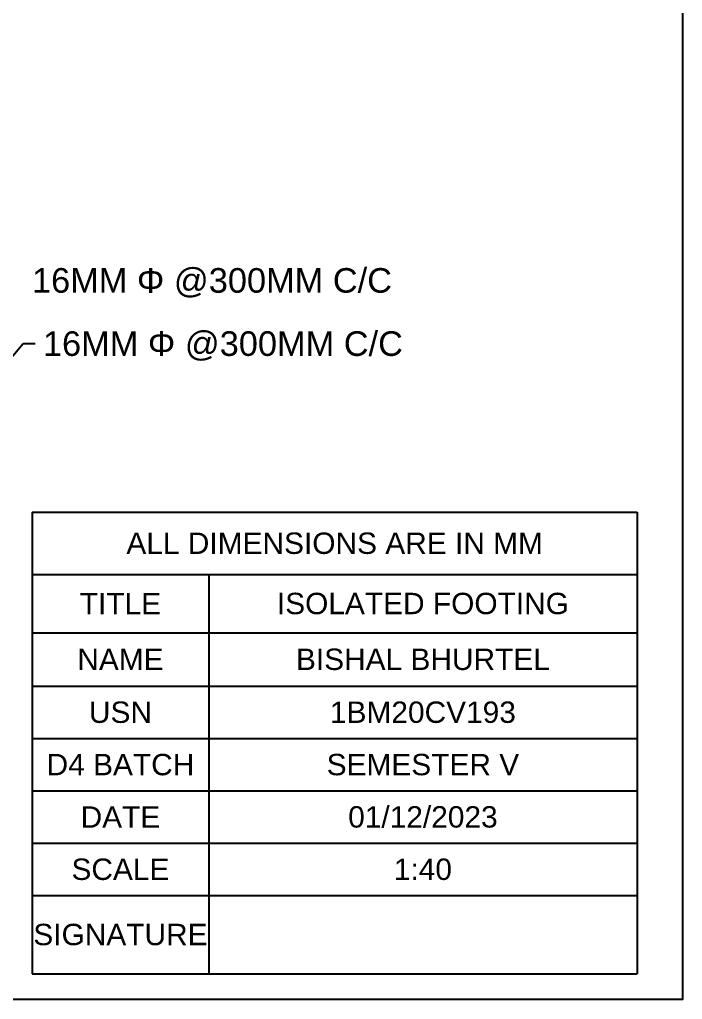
# Model space of a CAD drawing. Header units: millimetres. Extents: x -5055 to 12893, y -3743 to 6806.
# Drawn here: x -1202 to 1898, y -3743 to 838 of the extents above; entities that cross this region are included whole.
import ezdxf
from ezdxf import colors
from ezdxf.entities.mleader import LeaderData, LeaderLine
from ezdxf.math import Vec2, Vec3

# ---------------------------------------------------------------- set-up
doc = ezdxf.new("R2010")
doc.units = ezdxf.units.MM
doc.layers.add('HATC', color=250, linetype='Continuous')
doc.styles.add('Annotative', font='Arial.ttf')
doc.styles.add('PDF Arial', font='Arial.ttf')
doc.styles.get("Standard").update_dxf_attribs({"font": 'Arial.ttf'})

# ---------------------------------------------------------------- blocks, each defined once
blk = doc.blocks.new('*T20')
at = {"layer": 'HATC', "color": 0, "linetype": 'ByBlock', "lineweight": -2}
for p, q in [((0, 0), (2829.4, 0)), ((0, 0), (0, -2157.8)), ((2829.4, 0), (2829.4, -2157.8)), ((0, -291.5), (2829.4, -291.5)), ((825.6, -291.5), (825.6, -2157.8)), ((0, -563.4), (2829.4, -563.4)), ((0, -813.4), (2829.4, -813.4)), ((0, -1058.2), (2829.4, -1058.2)), ((0, -1302.9), (2829.4, -1302.9)), ((0, -1547.7), (2829.4, -1547.7)), ((0, -1792.5), (2829.4, -1792.5)), ((0, -2157.8), (2829.4, -2157.8))]:
    blk.add_line(p, q, dxfattribs=at)
at = {"layer": 'HATC', "color": 0, "char_height": 100, "attachment_point": 5}
for s, insert, width in [('{\\fArial|b0|i0|c0|p0;\\C256;ALL DIMENSIONS ARE IN MM}', (1414.7, -145.7), 2826.434), ('TITLE', (412.8, -427.5), 822.647), ('ISOLATED FOOTING', (1827.5, -427.5), 2000.787), ('NAME', (412.8, -688.4), 822.647), ('BISHAL BHURTEL', (1827.5, -688.4), 2000.787), ('1BM20CV193', (1827.5, -935.8), 2000.787), ('SEMESTER V', (1827.5, -1180.6), 2000.787), ('01/12/2023', (1827.5, -1425.3), 2000.787), ('1:40', (1827.5, -1670.1), 2000.787)]:
    blk.add_mtext(s, dxfattribs=dict(at, insert=insert, width=width))
at = {"layer": 'HATC', "color": 0, "char_height": 100, "width": 822.647, "attachment_point": 5, "style": 'Annotative'}
for s, insert in [('USN', (412.8, -935.8)), ('D4 BATCH', (412.8, -1180.6)), ('DATE', (412.8, -1425.3)), ('SCALE', (412.8, -1670.1)), ('SIGNATURE', (412.8, -1975.2))]:
    blk.add_mtext(s, dxfattribs=dict(at, insert=insert))

msp = doc.modelspace()

# ---------------------------------------------------------------- linework, layer by layer
at = {"color": 7, "lineweight": 25}
msp.add_lwpolyline([(-5055.2, 5884.4), (1898.3, 5884.4), (1898.3, -3742.9), (-5055.2, -3742.9)], close=True, dxfattribs=at)

# ---------------------------------------------------------------- block references
msp.add_blockref('*T20', (-1142.9, -1464.9))

# ---------------------------------------------------------------- texts
at = {"color": 5, "char_height": 115.009, "attachment_point": 7, "style": 'PDF Arial'}
for insert in [(-1143.9, -461.7), (-1092.7, -757.2)]:
    msp.add_mtext('16MM Φ @300MM C/C', dxfattribs=dict(at, insert=insert))

# ---------------------------------------------------------------- leaders
ml = msp.add_multileader_mtext('Standard')
ml.set_content('', color=256)
ml.set_leader_properties()
ml.build(insert=Vec2(0, 0))
ml.multileader.update_dxf_attribs({"dogleg_length": 50, "arrow_head_size": 4.6})
ctx = ml.context
ctx.base_point, ctx.char_height, ctx.arrow_head_size, ctx.landing_gap_size, ctx.plane_origin = Vec3(-1128.2, -676.2), 4.6, 4.6, 2.3, Vec3(-1985.8, -1630.4)
notes = []
notes.append((ctx, [(0, (1, 1, 0), (-1185.7, -676.2), (1, 0), 57.5, [(0, [(-1985.8, -1630.4)], 0, [])])]))
ctx.mtext.insert, ctx.mtext.flow_direction = Vec3(-1125.9, -673.9), 5
for ctx, leaders in notes:
    for number, flags, end, landing, length, lines in leaders:
        leader = LeaderData()
        leader.index, (leader.has_last_leader_line, leader.has_dogleg_vector, leader.attachment_direction) = number, flags
        leader.last_leader_point, leader.dogleg_vector, leader.dogleg_length = Vec3(end), Vec3(landing), length
        for number, points, colour, breaks in lines:
            line = LeaderLine()
            line.index, line.vertices, line.color, line.breaks = number, Vec3.list(points), colors.encode_raw_color(colour), breaks
            leader.lines.append(line)
        ctx.leaders.append(leader)

doc.saveas('drawing.dxf')
